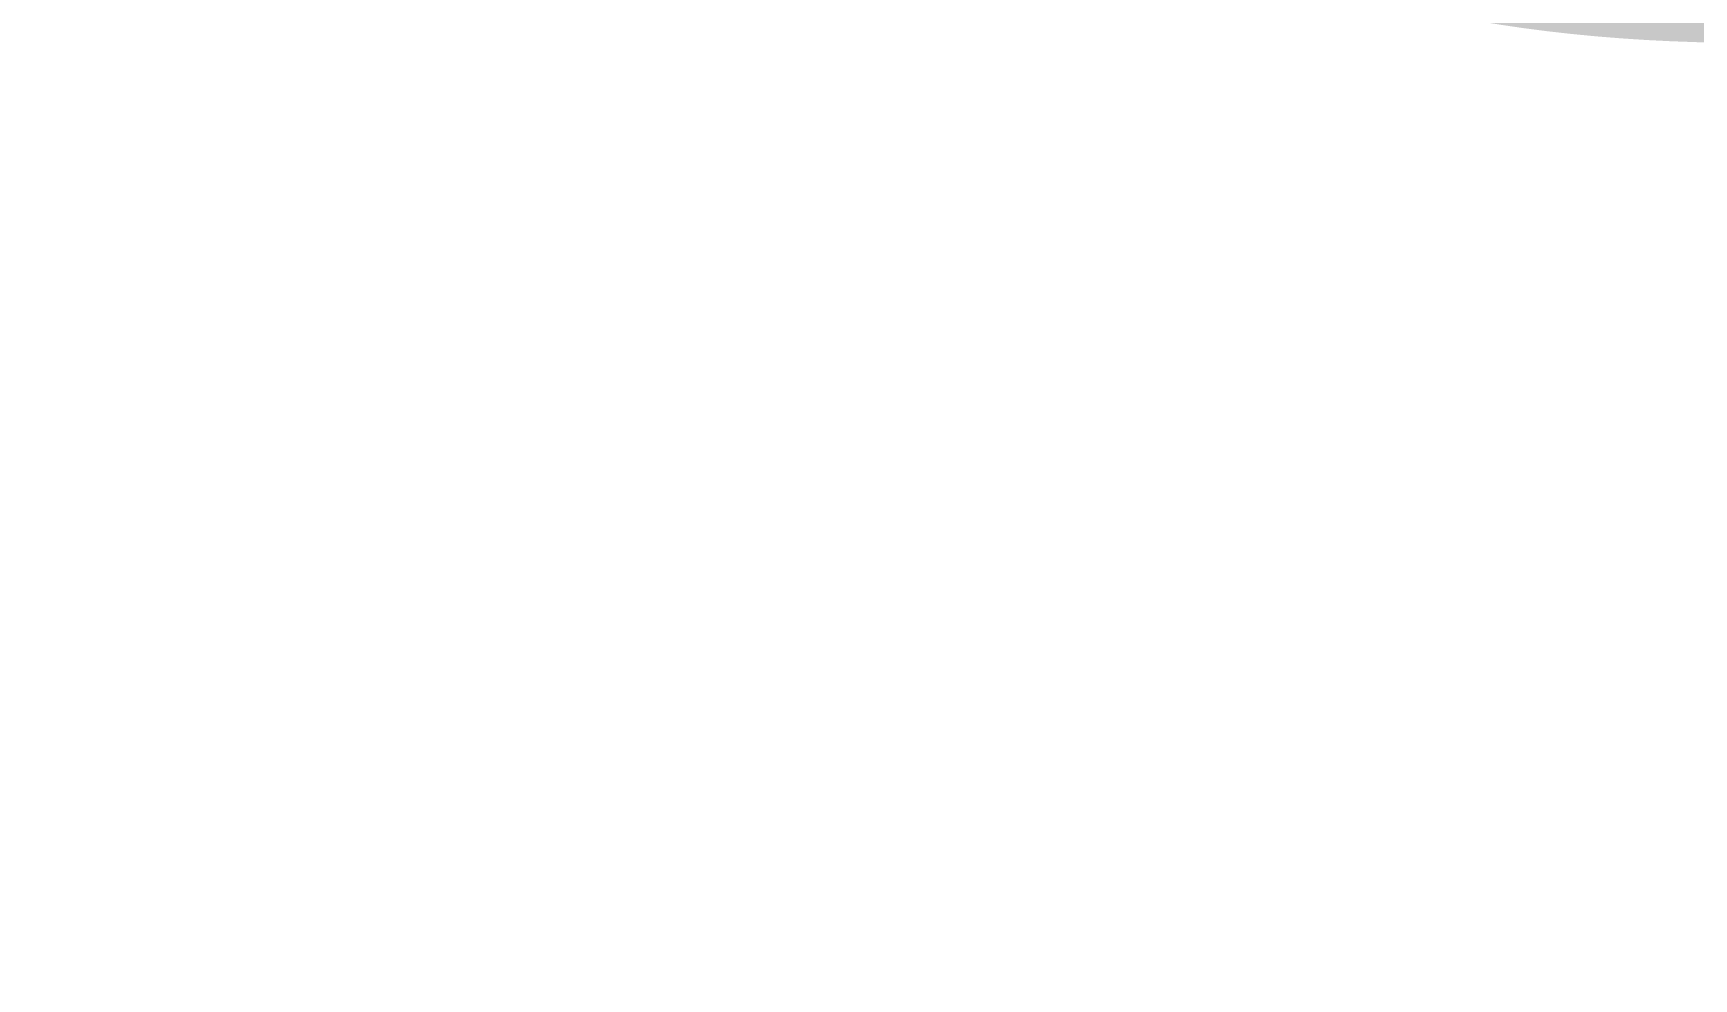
# Model space of a CAD drawing. Header units: millimetres. Extents: x -179928 to 528275, y -469666 to 511935.
# Drawn here: x 73989 to 74542, y 100492 to 100807 of the extents above; entities that cross this region are included whole.
import ezdxf

# ---------------------------------------------------------------- set-up
doc = ezdxf.new("R2010")
doc.units = ezdxf.units.MM
for name, color, linetype in [('ad-Elevation 10', 8, 'Continuous'), ('ad-Furniture', 8, 'Continuous'), ('ad-Lvl-Plinth', 30, 'Continuous')]:
    doc.layers.add(name, color=color, linetype=linetype)
doc.layers.add('ad-Landscape', color=94, linetype='Continuous', lineweight=35)
doc.styles.add('Sections_The woods Site plan_Entrances$0$Standard', font='arial.ttf')

# ---------------------------------------------------------------- blocks, each defined once
blk = doc.blocks.new('A$C279134A6')
at = {"layer": 'ad-Landscape', "linetype": 'Continuous'}
blk.add_line((596, 149.1), (611.8, 82.3), dxfattribs=at)
for points in [[(566.2, 448.7), (547.1, 430.5), (523, 414.5), (539.8, 401.2), (587.4, 406.7), (583.8, 399.4), (477.4, 382.9), (453, 374.9), (462.2, 357.8), (561.8, 348.1), (554.4, 337.1), (431.6, 324.2), (433.4, 278.4), (444.4, 263.8), (497.6, 280.2), (493.9, 271.1), (462.7, 263.8), (470.1, 252.8), (492.1, 254.6), (490.3, 247.3), (449.9, 243.5)], [(715.1, 349.1), (713.2, 349.9), (711.7, 350.5), (710.4, 350.9), (709.2, 351.2), (708.3, 351.3), (707.5, 351.4), (706.8, 351.3), (706.1, 351.2), (705.5, 351), (704.9, 350.8), (704.4, 350.5), (703.8, 350.1), (703.3, 349.5), (702.7, 348.9), (702.2, 348.1), (701.7, 347.1), (701.2, 345.9), (700.7, 344.5), (700.2, 342.7), (699.7, 340.6), (699.1, 338.1), (698.6, 335.2), (698, 331.7), (697.3, 327.6)], [(715.1, 349.1), (715.4, 348.4), (715.8, 347.7), (716.1, 347), (716.4, 346.3), (716.6, 345.7), (716.8, 345), (717, 344.4), (717.1, 343.7), (717.2, 343.1), (717.2, 342.4), (717.1, 341.8), (716.9, 341.1), (716.6, 340.4), (716.2, 339.7), (715.6, 338.9), (714.9, 338.1), (713.9, 337.2), (712.8, 336.2), (711.3, 335.1), (709.5, 333.9), (707.3, 332.6), (704.5, 331.1), (701.2, 329.5), (697.3, 327.6)], [(750, 309.2), (749.2, 308), (748.5, 307), (748, 306.1), (747.7, 305.4), (747.4, 304.8), (747.3, 304.2), (747.2, 303.7), (747.2, 303.2), (747.2, 302.8), (747.3, 302.3), (747.4, 301.9), (747.6, 301.5), (747.9, 301), (748.3, 300.5), (748.8, 300.1), (749.4, 299.6), (750.2, 299), (751.1, 298.5), (752.3, 297.8), (753.7, 297.1), (755.5, 296.3), (757.7, 295.3), (760.2, 294.2), (763.3, 292.9)], [(750, 309.2), (750.5, 309.3), (751, 309.4), (751.6, 309.6), (752.1, 309.7), (752.6, 309.7), (753, 309.8), (753.5, 309.8), (754, 309.8), (754.4, 309.8), (754.9, 309.7), (755.3, 309.5), (755.7, 309.3), (756.2, 309), (756.6, 308.6), (757.1, 308.1), (757.6, 307.4), (758.1, 306.7), (758.6, 305.7), (759.2, 304.5), (759.8, 303), (760.5, 301.1), (761.4, 298.9), (762.3, 296.2), (763.3, 292.9)], [(449.9, 243.5), (588.1, 169.8), (635.9, 99.7)], [(423.2, 240.7), (460.5, 222), (489.7, 205), (511.9, 190.4), (528.1, 179.3), (539.1, 172.7), (545.9, 171.3)], [(726.8, 236.6), (725.6, 237.4), (724.6, 238.1), (723.7, 238.5), (723, 238.9), (722.4, 239.1), (721.8, 239.3), (721.3, 239.4), (720.8, 239.4), (720.4, 239.3), (720, 239.3), (719.5, 239.1), (719.1, 238.9), (718.6, 238.6), (718.2, 238.2), (717.7, 237.7), (717.2, 237.1), (716.7, 236.4), (716.1, 235.4), (715.4, 234.3), (714.7, 232.8), (713.9, 231.1), (712.9, 228.9), (711.8, 226.3), (710.5, 223.3)], [(726.8, 236.6), (726.9, 236), (727.1, 235.5), (727.2, 235), (727.3, 234.5), (727.3, 234), (727.4, 233.5), (727.4, 233), (727.4, 232.6), (727.4, 232.1), (727.3, 231.7), (727.1, 231.2), (726.9, 230.8), (726.6, 230.4), (726.2, 229.9), (725.7, 229.5), (725, 229), (724.3, 228.5), (723.3, 228), (722.1, 227.4), (720.6, 226.7), (718.8, 226), (716.5, 225.2), (713.8, 224.3), (710.5, 223.3)], [(578.1, 195.4), (577.4, 195), (576.7, 194.7), (576, 194.4), (575.3, 194.1), (574.7, 193.9), (574, 193.7), (573.4, 193.5), (572.7, 193.4), (572.1, 193.3), (571.5, 193.3), (570.8, 193.4), (570.2, 193.6), (569.5, 193.9), (568.7, 194.3), (568, 194.9), (567.1, 195.6), (566.2, 196.5), (565.2, 197.7), (564.1, 199.1), (562.9, 201), (561.6, 203.2), (560.1, 205.9), (558.5, 209.2), (556.6, 213.1)], [(578.1, 195.4), (578.9, 197.2), (579.5, 198.8), (579.9, 200.1), (580.2, 201.2), (580.3, 202.2), (580.4, 203), (580.3, 203.7), (580.2, 204.3), (580, 205), (579.8, 205.5), (579.5, 206.1), (579.1, 206.7), (578.5, 207.2), (577.9, 207.7), (577.1, 208.2), (576.1, 208.7), (574.9, 209.3), (573.5, 209.8), (571.7, 210.3), (569.7, 210.8), (567.2, 211.4), (564.2, 211.9), (560.7, 212.5), (556.6, 213.1)], [(696.8, 175.8), (695.6, 176.6), (694.6, 177.3), (693.7, 177.8), (693, 178.1), (692.3, 178.4), (691.8, 178.5), (691.3, 178.6), (690.8, 178.6), (690.4, 178.6), (689.9, 178.5), (689.5, 178.3), (689, 178.1), (688.6, 177.8), (688.1, 177.4), (687.7, 177), (687.2, 176.3), (686.6, 175.6), (686.1, 174.7), (685.4, 173.5), (684.7, 172), (683.9, 170.3), (682.9, 168.1), (681.8, 165.5), (680.5, 162.5)], [(696.8, 175.8), (696.9, 175.3), (697, 174.7), (697.1, 174.2), (697.2, 173.7), (697.3, 173.2), (697.4, 172.7), (697.4, 172.2), (697.4, 171.8), (697.3, 171.3), (697.2, 170.9), (697.1, 170.5), (696.9, 170), (696.6, 169.6), (696.2, 169.1), (695.6, 168.7), (695, 168.2), (694.2, 167.7), (693.3, 167.2), (692.1, 166.6), (690.6, 165.9), (688.7, 165.2), (686.5, 164.4), (683.7, 163.5), (680.5, 162.5)], [(586.5, 140.8), (585.8, 140.5), (585.2, 140.1), (584.5, 139.8), (583.8, 139.6), (583.1, 139.3), (582.5, 139.1), (581.8, 138.9), (581.2, 138.8), (580.6, 138.7), (579.9, 138.7), (579.3, 138.8), (578.6, 139), (577.9, 139.3), (577.2, 139.7), (576.4, 140.3), (575.6, 141.1), (574.7, 142), (573.7, 143.1), (572.6, 144.6), (571.4, 146.4), (570.1, 148.6), (568.6, 151.4), (566.9, 154.7), (565.1, 158.6)], [(586.5, 140.8), (587.3, 142.7), (587.9, 144.2), (588.4, 145.6), (588.7, 146.7), (588.8, 147.6), (588.8, 148.4), (588.8, 149.1), (588.7, 149.8), (588.5, 150.4), (588.3, 151), (588, 151.6), (587.5, 152.1), (587, 152.6), (586.3, 153.2), (585.5, 153.7), (584.5, 154.2), (583.4, 154.7), (581.9, 155.2), (580.2, 155.7), (578.1, 156.3), (575.6, 156.8), (572.7, 157.4), (569.2, 158), (565.1, 158.6)], [(647.1, 127.5), (645.9, 128.4), (644.9, 129), (644, 129.5), (643.3, 129.9), (642.7, 130.1), (642.1, 130.2), (641.6, 130.3), (641.1, 130.3), (640.7, 130.3), (640.2, 130.2), (639.8, 130.1), (639.4, 129.9), (638.9, 129.6), (638.5, 129.2), (638, 128.7), (637.5, 128.1), (636.9, 127.3), (636.4, 126.4), (635.7, 125.2), (635, 123.8), (634.2, 122), (633.2, 119.9), (632.1, 117.3), (630.8, 114.2)], [(647.1, 127.5), (647.2, 127), (647.3, 126.5), (647.5, 126), (647.6, 125.5), (647.6, 125), (647.7, 124.5), (647.7, 124), (647.7, 123.5), (647.7, 123.1), (647.6, 122.6), (647.4, 122.2), (647.2, 121.8), (646.9, 121.3), (646.5, 120.9), (646, 120.4), (645.3, 119.9), (644.6, 119.4), (643.6, 118.9), (642.4, 118.3), (640.9, 117.7), (639.1, 117), (636.8, 116.2), (634.1, 115.2), (630.8, 114.2)], [(527.1, 98.3), (526.4, 97.9), (525.7, 97.6), (525, 97.3), (524.4, 97), (523.7, 96.8), (523, 96.6), (522.4, 96.4), (521.7, 96.3), (521.1, 96.2), (520.5, 96.2), (519.8, 96.3), (519.2, 96.5), (518.5, 96.8), (517.7, 97.2), (517, 97.8), (516.1, 98.5), (515.2, 99.4), (514.2, 100.6), (513.2, 102), (512, 103.9), (510.6, 106.1), (509.1, 108.8), (507.5, 112.1), (505.7, 116)], [(527.1, 98.3), (527.9, 100.1), (528.5, 101.7), (528.9, 103), (529.2, 104.1), (529.4, 105.1), (529.4, 105.9), (529.3, 106.6), (529.2, 107.2), (529.1, 107.9), (528.8, 108.5), (528.5, 109), (528.1, 109.6), (527.6, 110.1), (526.9, 110.6), (526.1, 111.1), (525.1, 111.7), (523.9, 112.2), (522.5, 112.7), (520.8, 113.2), (518.7, 113.7), (516.2, 114.3), (513.2, 114.8), (509.7, 115.4), (505.7, 116)], [(500.6, 55.6), (499.4, 56.4), (498.4, 57.1), (497.5, 57.6), (496.8, 57.9), (496.2, 58.2), (495.6, 58.3), (495.1, 58.4), (494.6, 58.4), (494.2, 58.4), (493.8, 58.3), (493.3, 58.1), (492.9, 57.9)], [(500.6, 55.6), (500.7, 55.1), (500.9, 54.5), (501, 54), (501.1, 53.5), (501.1, 53), (501.2, 52.5), (501.2, 52), (501.2, 51.6), (501.2, 51.1), (501.1, 50.7), (500.9, 50.3), (500.7, 49.8), (500.4, 49.4), (500, 48.9), (499.5, 48.5), (498.8, 48), (498.1, 47.5), (497.1, 47), (495.9, 46.4), (494.4, 45.7), (492.6, 45), (490.3, 44.2)]]:
    blk.add_lwpolyline(points, dxfattribs=at)
for centre, radius, start, end in [((1065.1, 665.7), 464.8, 211.6227, 231.1035), ((714.4, 101.4), 139.9, 77.0811, 137.7415), ((780.3, 388.7), 155, 257.0811, 258.0944), ((713.1, 161.5), 50.4, 68.5531, 140.17), ((639.2, 74.5), 124.4, 53.6853, 121.3784), ((698.1, 171.3), 59.2, 155.0444, 231.6546), ((391.6, 153.2), 155.4, 300.8041, 6.6856), ((653.3, 158.9), 110.4, 194.2876, 234.1159), ((609.3, 98.7), 67.9, 171.7576, 223.6802)]:
    blk.add_arc(centre, radius, start, end, dxfattribs=at)
blk = doc.blocks.new('zw$DAD3')
at = {"true_color": 0x7f5f3f, "transparency": 33554610}
h = blk.add_hatch(dxfattribs=at)
h.set_pattern_fill('DOTS', color=37, scale=20, angle=360)
h.set_pattern_definition([(360, (-800139.518, 271344.397), (15.875, 31.75), [0, -31.75])])
h.paths.add_polyline_path([(450, -2530), (2915, -2530), (2915, -450), (450, -450)])
at = {"layer": 'ad-Elevation 10'}
blk.add_lwpolyline([(450, -2530), (2915, -2530), (2915, -450), (450, -450)], close=True, dxfattribs=at)
at = {"layer": 'ad-Landscape', "xscale": -0.5272785422807036, "yscale": 0.5272785422807036, "zscale": 0.5272785422807036, "rotation": 180}
blk.add_blockref('A$C279134A6', (2275.27, -1690.68), dxfattribs=at)
blk = doc.blocks.new('1625_East Villa')
at = {"layer": 'ad-Furniture'}
blk.add_blockref('zw$DAD3', (3610, 8185), dxfattribs=at)
blk = doc.blocks.new("All Plot's Villa Plans")
at = {"ltscale": 5, "rotation": 352.4703876422526}
blk.add_blockref('1625_East Villa', (67049.87, 95065.94), dxfattribs=at)
blk = doc.blocks.new('zw$63CD')
at = {"layer": 'ad-Lvl-Plinth', "insert": (81809.65, 2028.84), "char_height": 1269.9849, "width": 5416.267, "attachment_point": 5, "style": 'Sections_The woods Site plan_Entrances$0$Standard', "bg_fill": 19, "box_fill_scale": 1.5, "bg_fill_color": 257, "bg_fill_transparency": 0}
blk.add_mtext('\\pxt4;498.96', dxfattribs=at)

msp = doc.modelspace()

# ---------------------------------------------------------------- block references
at = {"ltscale": 5}
msp.add_blockref("All Plot's Villa Plans", (0, 0), dxfattribs=at)

# ---------------------------------------------------------------- next in the draw order: block references
at = {"layer": 'ad-Lvl-Plinth', "ltscale": 5}
msp.add_blockref('zw$63CD', (-5982.94, 99418.55), dxfattribs=at)

doc.saveas('drawing.dxf')
